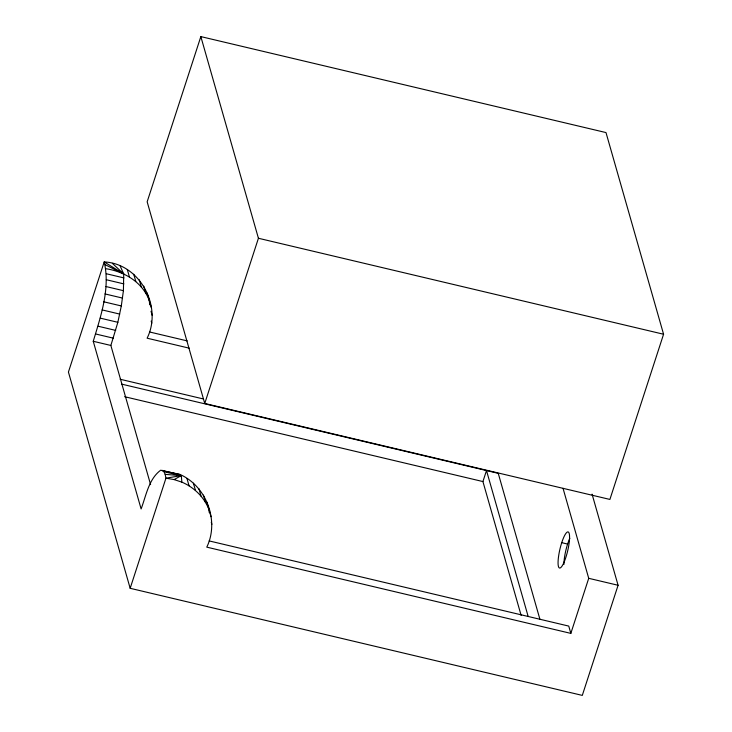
<?xml version="1.0" encoding="UTF-8"?>
<svg xmlns="http://www.w3.org/2000/svg" width="732" height="732" viewBox="0 0 732 732"><rect width="100%" height="100%" fill="white"/><g stroke="black" fill="none" stroke-linecap="round" stroke-linejoin="round"><path stroke-width="1.1" d="M563.027 488.299L588.72 578.317L570.832 633.381L206.781 547.143C219.536 521.102 206.525 486.204 180.109 474.519L160.674 470.219C148.715 479.03 146.098 495.738 141.12 508.941L93.248 341.286C100.842 316.014 110.404 288.344 104.2 261.928C140.096 263.621 162.76 306.946 147.114 338.193L189.286 348.176M150.6 484.621L110.861 345.458L117.852 322.3L121.311 305.949L123.415 290.677L123.717 273.96L120.121 265.899M200.843 36.6L147.159 201.803L204.74 403.469L609.902 499.434L663.576 334.24L605.995 132.574L200.843 36.6L258.423 238.266L204.74 403.469M592.069 494.155L618.082 585.271L582.297 695.4L130.168 588.299L165.954 478.17L165.167 474.373L164.005 471.747L162.495 470.347M521.129 615.383L482.919 481.564L486.496 470.557L528.156 616.436M164.005 471.747L181.298 475.626L165.954 478.17L174.106 479.579L181.298 475.626L181.865 482.141C193.962 487.256 204.054 497.01 208.876 509.307M180.109 474.519L161.772 470.475M165.167 474.373L181.298 475.626M258.423 238.266L663.576 334.24M106.36 273.759L123.973 277.931M106.286 279.734L123.9 283.906M105.801 286.505L123.415 290.677M104.932 293.916L122.555 298.089M103.697 301.776L121.311 305.949M102.114 309.911L119.737 314.092M100.238 318.127L117.852 322.3M149.474 331.953L187.209 340.892M98.097 326.225L115.711 330.397M95.746 334.002L113.359 338.175M93.248 341.286L110.861 345.458M120.112 379.24L203.459 398.977M121.521 384.099L498.245 473.339L539.896 619.217M124.614 396.698L482.919 481.564M561.737 542.677L567.611 544.068M588.72 578.317L618.082 585.271M209.132 540.911L568.755 626.089L570.832 633.381M106.03 268.726C124.431 271.59 142.52 282.232 149.209 300.358M174.106 479.579L181.865 482.141M105.307 264.746L123.717 273.96L112.362 263.337M123.717 273.96L104.2 261.928L68.424 372.057L130.168 588.299M147.132 293.065L151.341 307.742M206.79 502.024L211.008 516.701M151.021 311.246L152.21 315.41M211.274 522.282L211.868 524.359M143.774 286.12L145.851 293.413M203.432 495.079L205.518 502.372M151.185 321.073L151.78 323.16M139.272 279.798L141.349 287.081M198.939 488.747L201.016 496.04M133.736 274.226L135.823 281.518M193.404 483.184L195.481 490.477M127.304 269.559L129.39 276.852M186.971 478.518L189.048 485.801M208.931 509.408L209.297 512.693M149.264 300.459L149.758 304.832M563.942 564.39A18.529 3.962 -76.7 0 1 569.825 538.294M564.445 561.279A18.529 3.962 -76.7 0 0 568.471 532.118A18.529 3.962 -76.7 0 0 558.553 556.494A18.529 3.962 -76.7 0 0 564.445 561.279"/></g></svg>
